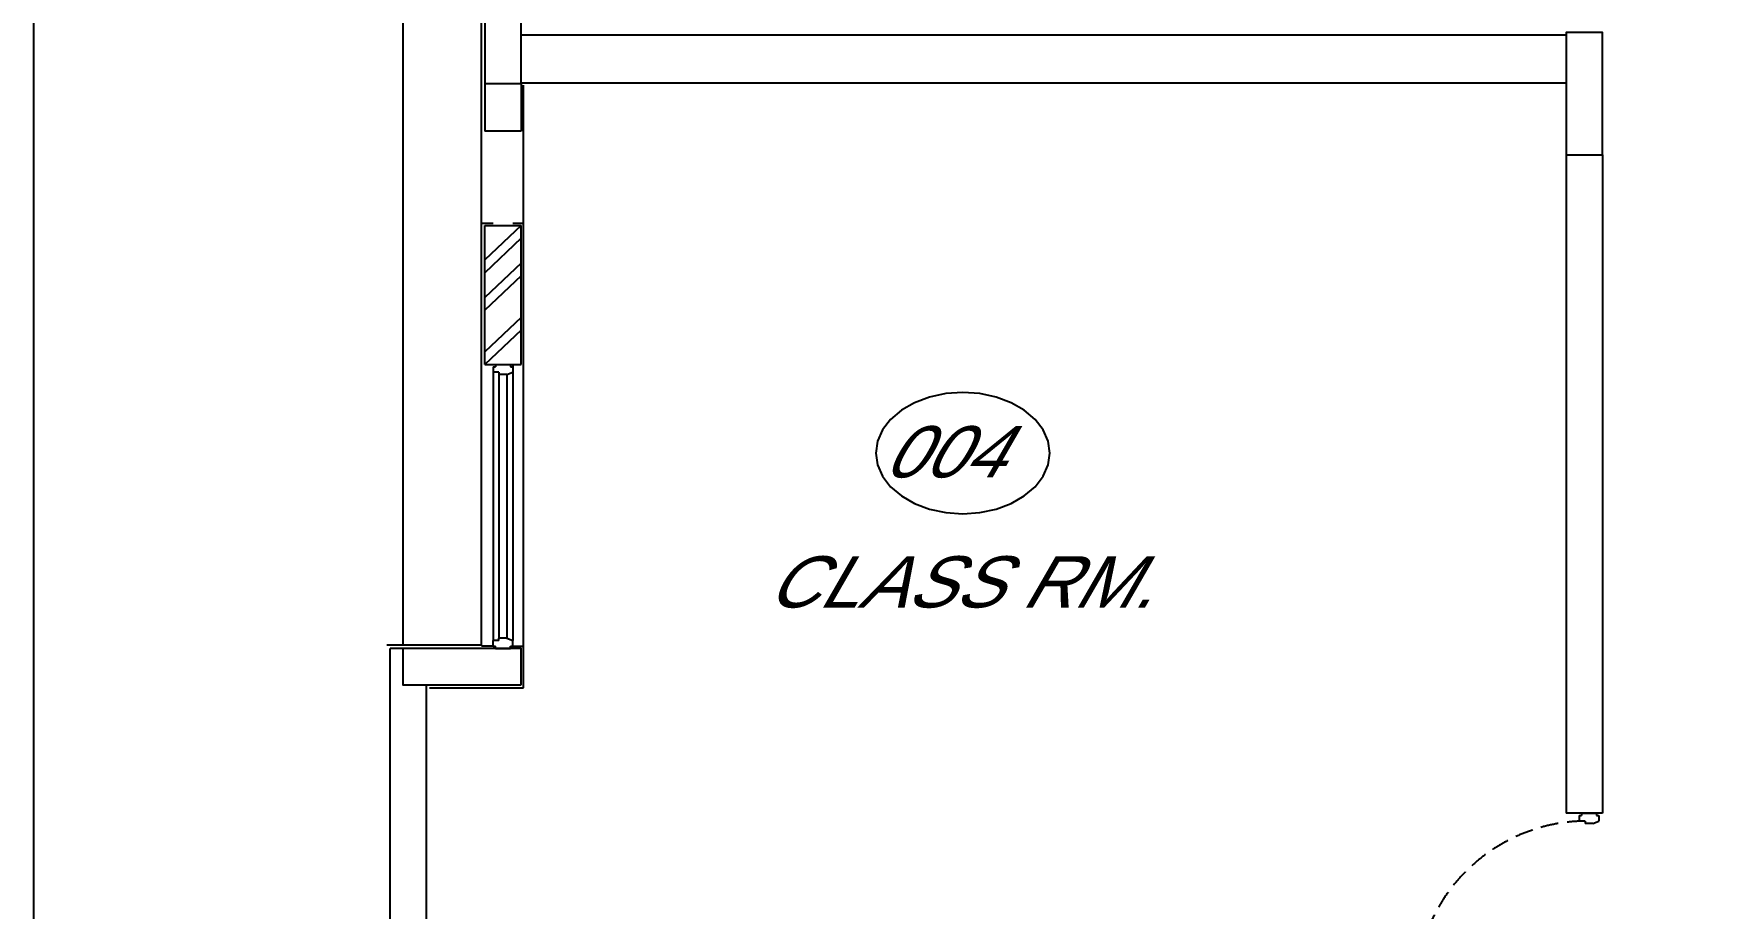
# Model space of a CAD drawing. Extents: x 681461 to 804584, y -183990 to -115925.
# Drawn here: x 681461 to 692164, y -160609 to -155070 of the extents above; entities that cross this region are included whole.
import ezdxf
from ezdxf.enums import TextEntityAlignment as Align

# ---------------------------------------------------------------- set-up
doc = ezdxf.new("R2010")
doc.units = 0
doc.header["$LTSCALE"] = 900
doc.linetypes.add('HIDDEN2', pattern=[0.1875, 0.125, -0.0625])
for name, color, linetype in [('1', 7, 'CONTINUOUS'), ('DOOR', 163, 'CONTINUOUS'), ('TEXT', 2, 'CONTINUOUS'), ('WALL', 1, 'CONTINUOUS')]:
    doc.layers.add(name, color=color, linetype=linetype)
doc.styles.add('ROMANS', font='arial.ttf')

# ---------------------------------------------------------------- blocks, each defined once
blk = doc.blocks.new('REDFRAME')
at = {"layer": '1', "linetype": 'BYBLOCK'}
for p, q in [((-95, 0), (-95, -15)), ((-95, 0), (0, 0)), ((0, 0), (0, -15)), ((-110, -15), (-110, -50)), ((-110, -15), (-95, -15)), ((-110, -15), (-110, -50)), ((-72, -50), (-110, -50)), ((-72, -50), (-72, -65)), ((-22, -65), (-72, -65)), ((-22, -65), (15, -50)), ((0, -15), (15, -15)), ((15, -15), (15, -50))]:
    blk.add_line(p, q, dxfattribs=at)

msp = doc.modelspace()

# ---------------------------------------------------------------- linework, layer by layer
at = {"layer": 'DOOR', "color": 4, "linetype": 'BYBLOCK'}
for p, q in [((683799.489, -150376.774), (683799.489, -158943.774)), ((684549.489, -155076.774), (685250.757, -155076.774)), ((684319.489, -155383.774), (684319.489, -155686.774)), ((684549.489, -155383.774), (684549.489, -155686.774)), ((684549.489, -155686.774), (684319.489, -155686.774))]:
    msp.add_line(p, q, dxfattribs=at)
at = {"layer": 'DOOR', "color": 7}
for p, q in [((684549.489, -155076.774), (691174.489, -155076.774)), ((684549.489, -155379.774), (691174.489, -155379.774)), ((691174.489, -155836.774), (691174.489, -160007.111)), ((691404.489, -155836.774), (691404.489, -160007.111)), ((684319.489, -157164.024), (684319.489, -156284.15)), ((684549.489, -156636.774), (684549.489, -156284.15)), ((684549.489, -157164.024), (684549.489, -156531.717)), ((684319.489, -157164.024), (684549.489, -157164.024)), ((683719.49, -161746.774), (683719.49, -158963.774)), ((683949.49, -161516.774), (683949.49, -159193.774))]:
    msp.add_line(p, q, dxfattribs=at)
at = {"layer": 'DOOR', "color": 222, "linetype": 'BYBLOCK'}
msp.add_lwpolyline([(681460.991, -120785.896), (703227.991, -120785.896), (703227.991, -183989.95), (681460.991, -183989.95)], close=True, dxfattribs=at)
at = {"layer": 'DOOR', "color": 4, "linetype": 'BYBLOCK'}
msp.add_lwpolyline([(686799.327, -157726.175), (686809.914, -157801.09), (686841.269, -157873.126), (686892.187, -157939.514), (686960.711, -157997.704), (687044.208, -158045.46), (687139.469, -158080.945), (687242.832, -158102.797), (687350.327, -158110.175), (687457.822, -158102.797), (687561.186, -158080.945), (687656.446, -158045.46), (687739.943, -157997.704), (687808.467, -157939.514), (687859.385, -157873.126), (687890.74, -157801.09), (687901.327, -157726.175), (687890.74, -157651.261), (687859.385, -157579.225), (687808.467, -157512.836), (687739.943, -157454.646), (687656.446, -157406.891), (687561.186, -157371.406), (687457.822, -157349.554), (687350.327, -157342.175), (687242.832, -157349.554), (687139.469, -157371.406), (687044.208, -157406.891), (686960.711, -157454.646), (686892.187, -157512.836), (686841.269, -157579.225), (686809.914, -157651.261)], close=True, dxfattribs=at)
at = {"layer": 'DOOR', "linetype": 'HIDDEN2'}
msp.add_lwpolyline([(691292.112, -160057.111, 0.386504829), (690224.966, -161055.97), (690227.312, -161055.97)], format="xyb", dxfattribs=at)
at = {"layer": 'WALL', "color": 8}
for p, q in [((684299.489, -158943.774), (684299.489, -150396.774)), ((684564.489, -156284.15), (684564.489, -155394.774)), ((684299.489, -156269.15), (684371.989, -156269.15)), ((684496.989, -156269.15), (684564.489, -156269.15)), ((684564.489, -156621.774), (684564.489, -156269.15)), ((684564.489, -159213.774), (684564.489, -156546.716)), ((684299.489, -158943.774), (683699.49, -158943.774)), ((683969.49, -159213.774), (684564.489, -159213.774))]:
    msp.add_line(p, q, dxfattribs=at)
at = {"layer": 'WALL', "color": 1, "linetype": 'BYBLOCK'}
for p, q in [((684319.489, -156284.15), (684549.489, -156284.15)), ((684371.99, -157179.024), (684371.99, -157214.024)), ((684371.99, -157179.024), (684371.99, -157214.024)), ((684371.99, -157179.024), (684386.99, -157179.024)), ((684409.99, -157214.024), (684371.99, -157214.024)), ((684386.99, -157164.024), (684386.99, -157179.024)), ((684386.99, -157164.024), (684481.99, -157164.024)), ((684409.99, -157214.024), (684409.99, -157229.024)), ((684459.99, -157229.024), (684496.99, -157214.024)), ((684481.99, -157164.024), (684481.99, -157179.024)), ((684481.99, -157179.024), (684496.99, -157179.024)), ((684496.99, -157179.024), (684496.99, -157214.024)), ((684459.99, -157229.024), (684409.99, -157229.024)), ((684409.99, -158914.422), (684371.99, -158914.422)), ((684371.99, -158949.422), (684371.99, -158914.422)), ((684371.99, -158949.422), (684371.99, -158914.422)), ((684459.99, -158899.422), (684409.99, -158899.422)), ((684409.99, -158914.422), (684409.99, -158899.422)), ((684459.99, -158899.422), (684496.99, -158914.422)), ((684496.99, -158949.422), (684496.99, -158914.422)), ((684371.99, -158949.422), (684386.99, -158949.422)), ((684386.99, -158964.422), (684386.99, -158949.422)), ((684386.99, -158964.422), (684481.99, -158964.422)), ((684481.99, -158964.422), (684481.99, -158949.422)), ((684481.99, -158949.422), (684496.99, -158949.422))]:
    msp.add_line(p, q, dxfattribs=at)
at = {"layer": 'WALL', "color": 8, "linetype": 'BYBLOCK'}
for p, q in [((684549.489, -156284.15), (684319.489, -156502.184)), ((684549.489, -156365.048), (684319.489, -156583.082)), ((684549.489, -156522.15), (684319.489, -156740.184)), ((684549.489, -156603.048), (684319.489, -156821.082)), ((684549.489, -156866.15), (684319.489, -157084.184)), ((684549.489, -156947.048), (684320.605, -157164.024)), ((684371.99, -157214.024), (684371.99, -158914.422)), ((684496.99, -157164.671), (684496.99, -158914.422)), ((684409.99, -157229.024), (684409.99, -158899.422)), ((684459.99, -157229.024), (684459.99, -158899.422)), ((684371.99, -158949.422), (684299.489, -158949.422)), ((684496.99, -158949.422), (684564.489, -158949.422))]:
    msp.add_line(p, q, dxfattribs=at)
at = {"layer": 'WALL'}
for p, q in [((683799.489, -158963.774), (683719.49, -158963.774)), ((691404.489, -160007.111), (691174.489, -160007.111))]:
    msp.add_line(p, q, dxfattribs=at)
at = {"layer": 'WALL', "color": 6}
for points in [[(684319.489, -155383.774), (684549.489, -155383.774), (684549.489, -154633.774), (684319.489, -154633.774)], [(691174.489, -155836.774), (691404.489, -155836.774), (691404.489, -155061.774), (691174.489, -155061.774)], [(684549.489, -159193.774), (684549.489, -158963.774), (683799.489, -158963.774), (683799.489, -159193.774)]]:
    msp.add_lwpolyline(points, close=True, dxfattribs=at)

# ---------------------------------------------------------------- block references
at = {"layer": 'DOOR', "linetype": 'BYBLOCK'}
msp.add_blockref('REDFRAME', (691366.112, -160007.111), dxfattribs=at)

# ---------------------------------------------------------------- texts
at = {"layer": 'TEXT', "color": 4, "style": 'ROMANS', "oblique": 30}
msp.add_text('004', height=325, dxfattribs=at).set_placement((687217.851, -157717.89), align=Align.MIDDLE)
at = {"layer": 'TEXT', "color": 0, "style": 'ROMANS', "oblique": 30}
msp.add_text('CLASS RM.', height=325, dxfattribs=at).set_placement((687322.851, -158541.89), align=Align.MIDDLE)

doc.saveas('drawing.dxf')
